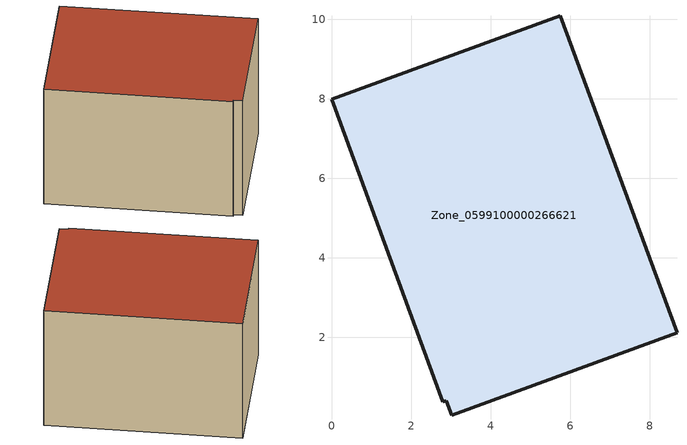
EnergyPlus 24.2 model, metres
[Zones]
Zone_0599100000266621
 floor ground (C_G): 2.88,0.4 2.79,0.37 0,7.98 5.75,10.09 8.69,2.11 3.02,0.03 z3.85
 wall outside (C_F): 8.69,2.11 5.75,10.09 0,7.98 2.79,0.37 2.88,0.4 3.02,0.03 8.69,2.11 z3.85:9.84
 roof outside (C_R): 3.02,0.03 8.69,2.11 5.75,10.09 0,7.98 2.79,0.37 2.88,0.4 z9.84
[BUILDING]
Pand.0599100000266621: North Axis=0; Terrain=City; Loads Convergence Tolerance Value=0.04; Temperature Convergence Tolerance Value=0.4; Solar Distribution=FullExterior; Maximum Number of Warmup Days=25; Minimum Number of Warmup Days=1
[Site:Location]
Rotterdam.The.Hague.AP_ZH_NLD Design_Conditions: Latitude=51.96; Longitude=4.45; Time Zone=1; Elevation=-4.5
[SITE:GROUNDTEMPERATURE:BUILDINGSURFACE]
18, 18, 18, 18, 18, 18, 18, 18, 18, 18, 18, 18
[MATERIAL] Thermal Absorptance=0.9; Solar Absorptance=0.7; Visible Absorptance=0.7
Name | Roughness | Thickness | Conductivity | Density | Specific Heat
G.TI.1946-1964 | MediumSmooth | 0.15 | 1 | 540 | 1210
F.TI.1946-1964 | Rough | 0.3 | 0.857143 | 1920 | 840
R.TI.1946-1964 | MediumRough | 0.2 | 0.277778 | 1500 | 1000
[CONSTRUCTION]
C_G: G.TI.1946-1964
C_F: F.TI.1946-1964
C_R: R.TI.1946-1964
[ZONE]
Zone_0599100000266621: Type=1; Multiplier=1; Ceiling Height=Autocalculate; Volume=Autocalculate; Floor Area=autocalculate; Part of Total Floor Area=Yes
[ZONEINFILTRATION:DESIGNFLOWRATE]
Infil_Zone_0599100000266621: Zone or ZoneList or Space or SpaceList=Zone_0599100000266621; Schedule=AlwaysOn; Design Flow Rate Calculation Method=Flow/Area; Flow Rate per Floor Area=0.003; Constant Term Coefficient=1; Temperature Term Coefficient=0; Velocity Term Coefficient=0; Velocity Squared Term Coefficient=0
[HVACTEMPLATE:ZONE:IDEALLOADSAIRSYSTEM]
Zone_0599100000266621: Maximum Heating Supply Air Temperature=50; Minimum Cooling Supply Air Temperature=13; Maximum Heating Supply Air Humidity Ratio=0.0156; Minimum Cooling Supply Air Humidity Ratio=0.0077; Heating Limit=NoLimit; Cooling Limit=NoLimit; Dehumidification Control Type=ConstantSensibleHeatRatio; Cooling Sensible Heat Ratio=0.7; Dehumidification Setpoint=60; Humidification Control Type=None; Humidification Setpoint=30; Outdoor Air Method=None; Outdoor Air Flow Rate per Person=0.00944; Outdoor Air Flow Rate per Zone Floor Area=0; Outdoor Air Flow Rate per Zone=0; Demand Controlled Ventilation Type=None; Outdoor Air Economizer Type=NoEconomizer; Heat Recovery Type=None; Sensible Heat Recovery Effectiveness=0.7; Latent Heat Recovery Effectiveness=0.65
[ZONECONTROL:THERMOSTAT]
ThermostatControl_Zone_0599100000266621: Zone or ZoneList=Zone_0599100000266621; Control Type Schedule=DualSetpointControlType; Control 1=Thermostat_Zone_0599100000266621; Temperature Difference Between Cutout And Setpoint=0
[THERMOSTATSETPOINT:DUALSETPOINT]
Thermostat_Zone_0599100000266621: Heating Setpoint Temperature Schedule=HeatingSetpoint_Zone_0599100000266621; Cooling Setpoint Temperature Schedule=CoolingSetpoint_Zone_0599100000266621
[SCHEDULE:COMPACT]
HeatingSetpoint_Zone_0599100000266621: Through: 12/31, For: AllDays, Until: 24:00, 21
CoolingSetpoint_Zone_0599100000266621: Through: 12/31, For: AllDays, Until: 24:00, 24
DualSetpointControlType: Through: 12/31, For: AllDays, Until: 24:00, 4
AlwaysOn: Through: 12/31, For: AllDays, Until: 24:00, 1
